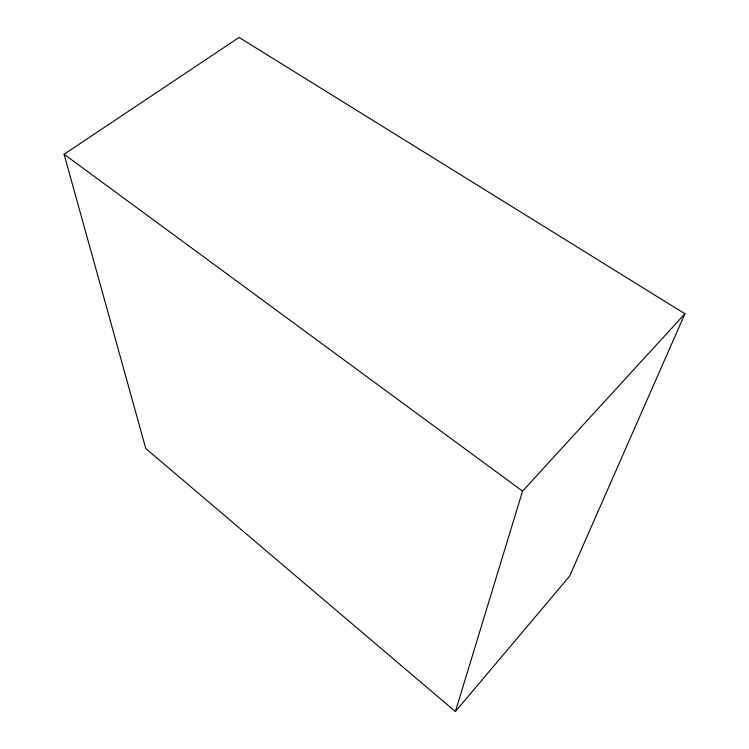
<?xml version="1.0" encoding="UTF-8"?>
<svg xmlns="http://www.w3.org/2000/svg" width="749" height="749" viewBox="0 0 749 749"><rect width="100%" height="100%" fill="white"/><g stroke="black" fill="none" stroke-linecap="round" stroke-linejoin="round"><path stroke-width="1.12" d="M455.392 711.55L522.559 491.119L684.914 313.775L239.081 37.45L64.086 154.257L145.783 448.539L455.392 711.55L569.624 576.15L684.914 313.775M64.086 154.257L522.559 491.119"/></g></svg>
